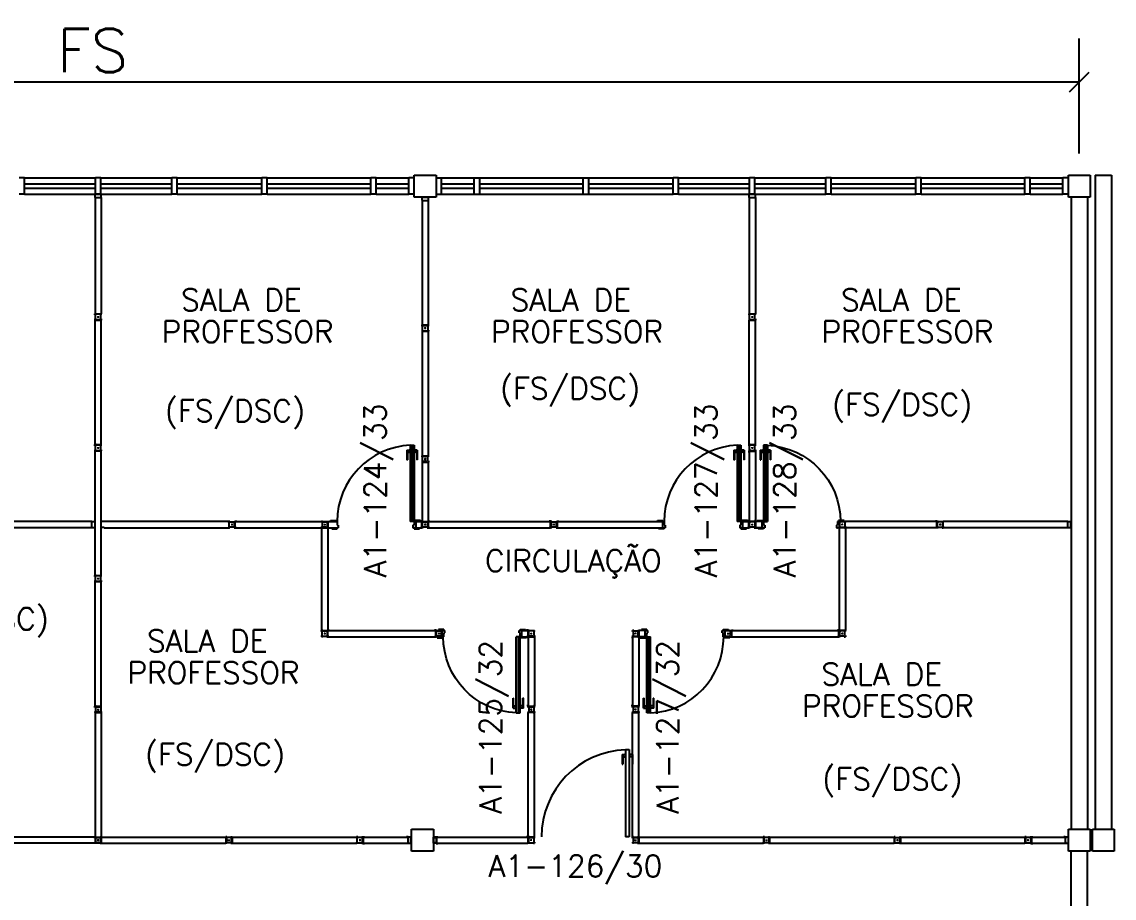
# Model space of a CAD drawing. Header units: millimetres. Extents: x 4436 to 4619, y 1272 to 1428.
# Drawn here: x 4556.2 to 4566.22, y 1301.27 to 1309.31 of the extents above; entities that cross this region are included whole.
import ezdxf

# ---------------------------------------------------------------- set-up
doc = ezdxf.new("R2010")
doc.units = ezdxf.units.MM
for name, color, linetype in [('ALV', 2, 'Continuous'), ('DIV', 2, 'Continuous'), ('DIV2', 2, 'Continuous'), ('DIVC', 2, 'Continuous'), ('ENDEREÇO', 2, 'Continuous'), ('ESTR', 3, 'Continuous'), ('JANELA', 1, 'Continuous'), ('MACANETA', 2, 'Continuous'), ('PORTA', 2, 'Continuous'), ('TEXTO', 2, 'Continuous'), ('TXT CENTRO DE CUSTO', 2, 'Continuous')]:
    doc.layers.add(name, color=color, linetype=linetype)
doc.styles.add('1-200', font='simplex.shx', dxfattribs={"height": 0.4})
doc.styles.add('UNB1-100', font='simplex.shx', dxfattribs={"height": 0.2})
doc.dimstyles.new('1-200', dxfattribs={"dimtxt": 0.4, "dimasz": 0.18, "dimexe": 0.4, "dimexo": 0.2, "dimgap": 0.09, "dimtad": 1, "dimdec": 4, "dimzin": 0, "dimdsep": 46, "dimtxsty": '1-200', "dimblk": 'OBLIQUE', "dimcen": 0.09, "dimclrd": 1, "dimclre": 1, "dimclrt": 256, "dimadec": 0, "dimazin": 0, "dimtfac": 1, "dimtdec": 4, "dimtix": 1, "dimtofl": 0, "dimtmove": 0, "dimatfit": 3, "dimldrblk": 'OBLIQUE', "dimfxl": 0.18, "dimtolj": 1, "dimtzin": 0, "dimarcsym": 0})

# ---------------------------------------------------------------- blocks, each defined once
blk = doc.blocks.new('DOOR70')
at = {"layer": 'MACANETA', "color": 1}
for p, q in [((-0.015, -0.565), (-0.01, -0.565)), ((-0.015, -0.655), (-0.015, -0.565)), ((-0.01, -0.655), (-0.01, -0.565)), ((0.08, -0.565), (0.075, -0.565)), ((0.075, -0.655), (0.075, -0.565)), ((0.08, -0.655), (0.08, -0.565)), ((-0.015, -0.655), (0.012, -0.655)), ((-0.01, -0.635), (0.012, -0.635)), ((0.012, -0.663), (0.012, -0.628)), ((0.012, -0.628), (0.015, -0.628)), ((0.012, -0.663), (0.015, -0.663)), ((0.053, -0.628), (0.05, -0.628)), ((0.053, -0.663), (0.05, -0.663)), ((0.053, -0.663), (0.053, -0.628)), ((0.075, -0.635), (0.053, -0.635)), ((0.08, -0.655), (0.053, -0.655))]:
    blk.add_line(p, q, dxfattribs=at)
at = {"layer": 'PORTA'}
for p, q in [((0.015, -0.7), (0.015, 0)), ((0.015, 0), (0.05, 0)), ((0.05, -0.7), (0.05, 0)), ((0.05, -0.7), (0.015, -0.7))]:
    blk.add_line(p, q, dxfattribs=at)
at = {"layer": 'PORTA', "color": 1}
blk.add_arc((0.02, 0), 0.7, 272.4563, 0, dxfattribs=at)
blk = doc.blocks.new('DIV12')
for p, q in [((-0.0051, 0), (0.0051, 0)), ((0, -0.0051), (0, 0.0051)), ((0.0285, 0.0285), (1.1715, 0.0285)), ((0.0285, -0.0285), (0.0285, 0.0285)), ((1.1715, -0.0285), (1.1715, 0.0285)), ((1.1949, 0), (1.2051, 0)), ((1.2, -0.0051), (1.2, 0.0051)), ((0.0285, -0.0285), (1.1715, -0.0285))]:
    blk.add_line(p, q)
blk = doc.blocks.new('DIV6')
for p, q in [((0.0051, 0), (-0.0051, 0)), ((0, 0.0051), (0, -0.0051)), ((0.5715, 0.0285), (0.0285, 0.0285)), ((0.0285, 0.0285), (0.0285, -0.0285)), ((0.5715, 0.0285), (0.5715, -0.0285)), ((0.5949, 0), (0.6051, 0)), ((0.6, 0.0051), (0.6, -0.0051)), ((0.5715, -0.0285), (0.0285, -0.0285))]:
    blk.add_line(p, q)
blk = doc.blocks.new('DOOR80')
at = {"layer": 'MACANETA', "color": 1}
for p, q in [((-0.015, -0.665), (-0.01, -0.665)), ((-0.015, -0.755), (-0.015, -0.665)), ((-0.01, -0.755), (-0.01, -0.665)), ((0.08, -0.665), (0.075, -0.665)), ((0.075, -0.755), (0.075, -0.665)), ((0.08, -0.755), (0.08, -0.665)), ((-0.015, -0.755), (0.012, -0.755)), ((-0.01, -0.735), (0.012, -0.735)), ((0.012, -0.763), (0.012, -0.728)), ((0.012, -0.728), (0.015, -0.728)), ((0.012, -0.763), (0.015, -0.763)), ((0.053, -0.728), (0.05, -0.728)), ((0.053, -0.763), (0.05, -0.763)), ((0.053, -0.763), (0.053, -0.728)), ((0.075, -0.735), (0.053, -0.735)), ((0.08, -0.755), (0.053, -0.755))]:
    blk.add_line(p, q, dxfattribs=at)
at = {"layer": 'PORTA'}
for p, q in [((0.015, -0.8), (0.015, 0)), ((0.015, 0), (0.05, 0)), ((0.05, -0.8), (0.05, 0)), ((0.05, -0.8), (0.015, -0.8))]:
    blk.add_line(p, q, dxfattribs=at)
at = {"layer": 'PORTA', "color": 1}
blk.add_arc((0.02, 0), 0.8, 272.1491, 0, dxfattribs=at)
blk = doc.blocks.new('MTT')
for p, q in [((-0.029, 0.018), (-0.029, 0.029)), ((-0.019, 0.029), (-0.029, 0.029)), ((-0.024, 0.018), (-0.029, 0.018)), ((-0.024, 0.018), (-0.024, -0.019)), ((-0.019, 0.024), (-0.019, 0.029)), ((-0.019, 0.024), (0.018, 0.024)), ((-0.005, 0), (0.005, 0)), ((0, -0.005), (0, 0.005)), ((0.018, 0.024), (0.018, 0.029)), ((0.018, 0.029), (0.029, 0.029)), ((0.024, 0.018), (0.029, 0.018)), ((0.024, 0.018), (0.024, -0.019)), ((0.029, 0.018), (0.029, 0.029)), ((-0.029, -0.019), (-0.024, -0.019)), ((-0.029, -0.019), (-0.029, -0.029)), ((-0.019, -0.029), (-0.029, -0.029)), ((0.018, -0.024), (-0.019, -0.024)), ((-0.019, -0.024), (-0.019, -0.029)), ((0.018, -0.024), (0.018, -0.029)), ((0.018, -0.029), (0.029, -0.029)), ((0.029, -0.019), (0.024, -0.019)), ((0.029, -0.019), (0.029, -0.029))]:
    blk.add_line(p, q)
blk = doc.blocks.new('IMTT')
for p, q in [((-0.005, 0), (0.005, 0)), ((0.029, 0.029), (0, 0.029)), ((0, -0.028), (0, 0.029)), ((0.029, -0.028), (0, -0.028))]:
    blk.add_line(p, q)
blk = doc.blocks.new('DIV10')
for p, q in [((-0.0051, 0), (0.0051, 0)), ((0, -0.0051), (0, 0.0051)), ((0.0285, 0.0285), (0.9715, 0.0285)), ((0.0285, -0.0285), (0.0285, 0.0285)), ((0.9715, -0.0285), (0.9715, 0.0285)), ((0.9949, 0), (1.0051, 0)), ((1, -0.0051), (1, 0.0051)), ((0.0285, -0.0285), (0.9715, -0.0285))]:
    blk.add_line(p, q)
blk = doc.blocks.new('DIV123')
for p, q in [((0.0051, 1.125), (-0.0051, 1.125)), ((0, 1.1199), (0, 1.1301)), ((-0.0285, 0.0285), (-0.0285, 1.0965)), ((0.0285, 1.0965), (-0.0285, 1.0965)), ((0.0285, 0.0285), (0.0285, 1.0965)), ((0.0285, 0.0285), (-0.0285, 0.0285)), ((0.0051, 0), (-0.0051, 0)), ((0, -0.0051), (0, 0.0051))]:
    blk.add_line(p, q)
blk = doc.blocks.new('_Oblique')
at = {"color": 0, "linetype": 'ByBlock', "lineweight": -2}
blk.add_line((-0.5, -0.5), (0.5, 0.5), dxfattribs=at)
blk = doc.blocks.new('*D60')
at = {"layer": 'DEFPOINTS', "color": 0, "transparency": 16777216}
for p in [(4547.804, 1308.753), (4547.804, 1307.898), (4565.904, 1307.898)]:
    blk.add_point(p, dxfattribs=at)
at = {"layer": 'TXT CENTRO DE CUSTO', "color": 1, "lineweight": -2, "transparency": 16777216}
for p, q in [((4547.804, 1308.098), (4547.804, 1309.153)), ((4565.904, 1308.098), (4565.904, 1309.153)), ((4565.904, 1308.753), (4547.804, 1308.753))]:
    blk.add_line(p, q, dxfattribs=at)
at = {"layer": 'TXT CENTRO DE CUSTO', "color": 1, "lineweight": -2, "transparency": 16777216, "xscale": 0.18, "yscale": 0.18, "zscale": 0.18, "rotation": 180}
blk.add_blockref('_Oblique', (4547.804, 1308.753), dxfattribs=at)
at = {"layer": 'TXT CENTRO DE CUSTO', "color": 1, "lineweight": -2, "transparency": 16777216, "xscale": 0.18, "yscale": 0.18, "zscale": 0.18}
blk.add_blockref('_Oblique', (4565.904, 1308.753), dxfattribs=at)
at = {"layer": 'TXT CENTRO DE CUSTO', "transparency": 16777216, "insert": (4556.854, 1309.043), "char_height": 0.4, "attachment_point": 5, "style": '1-200'}
blk.add_mtext('\\A1;FS', dxfattribs=at)

msp = doc.modelspace()

# ---------------------------------------------------------------- linework, layer by layer
at = {"layer": 'ALV'}
for p, q in [((4556.22941, 1307.87345), (4556.17941, 1307.87345)), ((4556.22941, 1307.72345), (4556.22941, 1307.87345)), ((4556.92941, 1307.87345), (4556.87941, 1307.87345)), ((4556.87941, 1307.72345), (4556.87941, 1307.87345)), ((4556.92941, 1307.72345), (4556.92941, 1307.87345)), ((4557.57941, 1307.72345), (4557.57941, 1307.87345)), ((4557.62941, 1307.87345), (4557.57941, 1307.87345)), ((4557.62941, 1307.72345), (4557.62941, 1307.87345)), ((4558.40441, 1307.72345), (4558.40441, 1307.87345)), ((4558.45441, 1307.87345), (4558.40441, 1307.87345)), ((4558.45441, 1307.72345), (4558.45441, 1307.87345)), ((4559.45441, 1307.87345), (4559.40441, 1307.87345)), ((4559.40441, 1307.72345), (4559.40441, 1307.87345)), ((4559.45441, 1307.72345), (4559.45441, 1307.87345)), ((4559.80441, 1307.87345), (4559.75441, 1307.87345)), ((4559.75441, 1307.72345), (4559.75441, 1307.87345)), ((4560.00441, 1307.87345), (4560.05441, 1307.87345)), ((4560.05441, 1307.72345), (4560.05441, 1307.87345)), ((4560.35441, 1307.72345), (4560.35441, 1307.87345)), ((4560.35441, 1307.87345), (4560.40441, 1307.87345)), ((4560.40441, 1307.72345), (4560.40441, 1307.87345)), ((4561.35441, 1307.87345), (4561.40441, 1307.87345)), ((4561.35441, 1307.72345), (4561.35441, 1307.87345)), ((4561.40441, 1307.72345), (4561.40441, 1307.87345)), ((4562.17941, 1307.72345), (4562.17941, 1307.87345)), ((4562.22941, 1307.87345), (4562.17941, 1307.87345)), ((4562.22941, 1307.72345), (4562.22941, 1307.87345)), ((4562.87941, 1307.72345), (4562.87941, 1307.87345)), ((4562.92941, 1307.87345), (4562.87941, 1307.87345)), ((4562.92941, 1307.72345), (4562.92941, 1307.87345)), ((4563.57941, 1307.72345), (4563.57941, 1307.87345)), ((4563.62941, 1307.87345), (4563.57941, 1307.87345)), ((4563.62941, 1307.72345), (4563.62941, 1307.87345)), ((4564.40441, 1307.72345), (4564.40441, 1307.87345)), ((4564.45441, 1307.87345), (4564.40441, 1307.87345)), ((4564.45441, 1307.72345), (4564.45441, 1307.87345)), ((4565.45441, 1307.87345), (4565.40441, 1307.87345)), ((4565.40441, 1307.72345), (4565.40441, 1307.87345)), ((4565.45441, 1307.72345), (4565.45441, 1307.87345)), ((4565.80441, 1307.87345), (4565.75441, 1307.87345)), ((4565.75441, 1307.72345), (4565.75441, 1307.87345)), ((4566.04941, 1307.89845), (4566.04941, 1301.89845)), ((4566.04941, 1307.89845), (4566.19941, 1307.89845)), ((4566.19941, 1307.89845), (4566.19941, 1301.89845)), ((4556.22941, 1307.72345), (4556.17941, 1307.72345)), ((4556.92941, 1307.72345), (4556.87941, 1307.72345)), ((4557.62941, 1307.72345), (4557.57941, 1307.72345)), ((4558.45441, 1307.72345), (4558.40441, 1307.72345)), ((4559.45441, 1307.72345), (4559.40441, 1307.72345)), ((4559.80441, 1307.72345), (4559.75441, 1307.72345)), ((4560.00441, 1307.72345), (4560.05441, 1307.72345)), ((4560.35441, 1307.72345), (4560.40441, 1307.72345)), ((4561.35441, 1307.72345), (4561.40441, 1307.72345)), ((4562.22941, 1307.72345), (4562.17941, 1307.72345)), ((4562.92941, 1307.72345), (4562.87941, 1307.72345)), ((4563.62941, 1307.72345), (4563.57941, 1307.72345)), ((4564.45441, 1307.72345), (4564.40441, 1307.72345)), ((4565.45441, 1307.72345), (4565.40441, 1307.72345)), ((4565.80441, 1307.72345), (4565.75441, 1307.72345)), ((4565.82941, 1307.68845), (4565.82941, 1301.89845)), ((4565.97941, 1307.68845), (4565.97941, 1301.89845)), ((4565.82941, 1299.89845), (4565.82941, 1301.69845)), ((4565.97941, 1299.89845), (4565.97941, 1301.69845))]:
    msp.add_line(p, q, dxfattribs=at)
at = {"layer": 'DIV'}
for p, q in [((4559.78459, 1305.42195), (4559.78459, 1304.72195)), ((4562.78356, 1305.42195), (4562.78356, 1304.72195)), ((4563.02599, 1305.42195), (4563.02599, 1304.72195)), ((4560.75774, 1303.66493), (4560.75774, 1302.96492)), ((4561.95498, 1302.96492), (4561.95498, 1303.66493))]:
    msp.add_line(p, q, dxfattribs=at)
at = {"layer": 'DIV2'}
for p, q in [((4562.87391, 1305.37001), (4562.87391, 1305.35563)), ((4562.87391, 1305.37001), (4562.88591, 1305.37001)), ((4562.87591, 1305.35563), (4562.87391, 1305.35563)), ((4562.87591, 1305.36801), (4562.87591, 1304.72401)), ((4562.87591, 1305.36801), (4562.93291, 1305.36801)), ((4562.88591, 1305.37501), (4562.88591, 1305.37001)), ((4562.88791, 1305.37501), (4562.88591, 1305.37501)), ((4562.88791, 1305.37501), (4562.88791, 1305.37001)), ((4562.88791, 1305.37001), (4562.92091, 1305.37001)), ((4562.89931, 1305.39851), (4562.90951, 1305.39851)), ((4562.90441, 1305.39341), (4562.90441, 1305.40361)), ((4562.92091, 1305.37501), (4562.92091, 1305.37001)), ((4562.92291, 1305.37501), (4562.92091, 1305.37501)), ((4562.92291, 1305.37501), (4562.92291, 1305.37001)), ((4562.92291, 1305.37001), (4562.93491, 1305.37001)), ((4562.93291, 1305.36801), (4562.93291, 1304.72401)), ((4562.93491, 1305.35563), (4562.93291, 1305.35563)), ((4562.93491, 1305.37001), (4562.93491, 1305.35563)), ((4558.10324, 1304.72195), (4556.95616, 1304.72195)), ((4558.15572, 1304.71195), (4558.15572, 1304.70995)), ((4558.15572, 1304.71195), (4558.16072, 1304.71195)), ((4558.15572, 1304.70995), (4558.16072, 1304.70995)), ((4558.16072, 1304.71195), (4558.16072, 1304.72395)), ((4558.16072, 1304.72395), (4558.1751, 1304.72395)), ((4558.16072, 1304.67695), (4558.16072, 1304.70995)), ((4558.16272, 1304.72195), (4559.01072, 1304.72195)), ((4558.16272, 1304.66495), (4558.16272, 1304.72195)), ((4558.1751, 1304.72395), (4558.1751, 1304.72195)), ((4559.01072, 1304.72195), (4559.01072, 1304.66495)), ((4559.01072, 1304.72195), (4559.09692, 1304.72195)), ((4559.03692, 1304.72195), (4559.03692, 1304.73195)), ((4559.03692, 1304.73195), (4559.08692, 1304.73195)), ((4559.08692, 1304.73195), (4559.08692, 1304.72195)), ((4559.09692, 1304.72195), (4559.09692, 1304.68695)), ((4559.80209, 1304.72195), (4559.80209, 1304.68695)), ((4559.81209, 1304.72195), (4559.80209, 1304.72195)), ((4559.81209, 1304.73195), (4559.81209, 1304.72195)), ((4559.86209, 1304.73195), (4559.81209, 1304.73195)), ((4559.81709, 1304.72195), (4559.81209, 1304.72195)), ((4559.81709, 1304.72195), (4559.87409, 1304.72195)), ((4559.81709, 1304.72195), (4559.81709, 1304.66495)), ((4559.86171, 1304.72395), (4559.86171, 1304.72195)), ((4559.87609, 1304.72395), (4559.86171, 1304.72395)), ((4559.86209, 1304.72195), (4559.86209, 1304.73195)), ((4559.87409, 1304.66495), (4559.87409, 1304.72195)), ((4559.87609, 1304.71195), (4559.87609, 1304.72395)), ((4559.88109, 1304.71195), (4559.87609, 1304.71195)), ((4559.88109, 1304.70995), (4559.87609, 1304.70995)), ((4559.87609, 1304.67695), (4559.87609, 1304.70995)), ((4559.88109, 1304.71195), (4559.88109, 1304.70995)), ((4559.92809, 1304.71195), (4559.93309, 1304.71195)), ((4559.92809, 1304.71195), (4559.92809, 1304.70995)), ((4559.92809, 1304.70995), (4559.93309, 1304.70995)), ((4559.93309, 1304.71195), (4559.93309, 1304.72395)), ((4559.93309, 1304.72395), (4559.94747, 1304.72395)), ((4559.93309, 1304.67695), (4559.93309, 1304.70995)), ((4559.93509, 1304.72195), (4561.05509, 1304.72195)), ((4559.93509, 1304.66495), (4559.93509, 1304.72195)), ((4559.94747, 1304.72395), (4559.94747, 1304.72195)), ((4561.05709, 1304.72395), (4561.04271, 1304.72395)), ((4561.04271, 1304.72395), (4561.04271, 1304.72195)), ((4561.05509, 1304.66495), (4561.05509, 1304.72195)), ((4561.05709, 1304.71195), (4561.05709, 1304.72395)), ((4561.06209, 1304.71195), (4561.05709, 1304.71195)), ((4561.05709, 1304.67695), (4561.05709, 1304.70995)), ((4561.06209, 1304.70995), (4561.05709, 1304.70995)), ((4561.06209, 1304.71195), (4561.06209, 1304.70995)), ((4561.10957, 1304.71195), (4561.11457, 1304.71195)), ((4561.10957, 1304.71195), (4561.10957, 1304.70995)), ((4561.10957, 1304.70995), (4561.11457, 1304.70995)), ((4561.11457, 1304.72395), (4561.12895, 1304.72395)), ((4561.11457, 1304.71195), (4561.11457, 1304.72395)), ((4561.11457, 1304.67695), (4561.11457, 1304.70995)), ((4561.11657, 1304.72195), (4562.08045, 1304.72195)), ((4561.11657, 1304.66495), (4561.11657, 1304.72195)), ((4561.12895, 1304.72395), (4561.12895, 1304.72195)), ((4562.03545, 1304.73195), (4562.08545, 1304.73195)), ((4562.03545, 1304.72195), (4562.03545, 1304.73195)), ((4562.08045, 1304.72195), (4562.08545, 1304.72195)), ((4562.08045, 1304.72195), (4562.08045, 1304.66495)), ((4562.08545, 1304.73195), (4562.08545, 1304.72195)), ((4562.08545, 1304.72195), (4562.09545, 1304.72195)), ((4562.09545, 1304.72195), (4562.09545, 1304.68695)), ((4562.81106, 1304.72195), (4562.80106, 1304.72195)), ((4562.80106, 1304.72195), (4562.80106, 1304.68695)), ((4562.81106, 1304.73195), (4562.81106, 1304.72195)), ((4562.86106, 1304.73195), (4562.81106, 1304.73195)), ((4562.81606, 1304.72195), (4562.81106, 1304.72195)), ((4562.81606, 1304.72195), (4562.87306, 1304.72195)), ((4562.81606, 1304.72195), (4562.81606, 1304.66495)), ((4562.86068, 1304.72395), (4562.86068, 1304.72195)), ((4562.87506, 1304.72395), (4562.86068, 1304.72395)), ((4562.86106, 1304.72195), (4562.86106, 1304.73195)), ((4562.87306, 1304.66495), (4562.87306, 1304.72195)), ((4562.87391, 1304.72201), (4562.87391, 1304.73639)), ((4562.87591, 1304.73639), (4562.87391, 1304.73639)), ((4562.87391, 1304.72201), (4562.88591, 1304.72201)), ((4562.87506, 1304.71195), (4562.87506, 1304.72395)), ((4562.88006, 1304.71195), (4562.87506, 1304.71195)), ((4562.88006, 1304.70995), (4562.87506, 1304.70995)), ((4562.87506, 1304.67695), (4562.87506, 1304.70995)), ((4562.87591, 1304.72401), (4562.93291, 1304.72401)), ((4562.88006, 1304.71195), (4562.88006, 1304.70995)), ((4562.88591, 1304.71701), (4562.88591, 1304.72201)), ((4562.88791, 1304.71701), (4562.88591, 1304.71701)), ((4562.88791, 1304.72201), (4562.92091, 1304.72201)), ((4562.88791, 1304.71701), (4562.88791, 1304.72201)), ((4562.92091, 1304.71701), (4562.92091, 1304.72201)), ((4562.92291, 1304.71701), (4562.92091, 1304.71701)), ((4562.92291, 1304.72201), (4562.93491, 1304.72201)), ((4562.92291, 1304.71701), (4562.92291, 1304.72201)), ((4562.92949, 1304.71195), (4562.93449, 1304.71195)), ((4562.92949, 1304.71195), (4562.92949, 1304.70995)), ((4562.92949, 1304.70995), (4562.93449, 1304.70995)), ((4562.93491, 1304.73639), (4562.93291, 1304.73639)), ((4562.93449, 1304.72395), (4562.94887, 1304.72395)), ((4562.93449, 1304.71195), (4562.93449, 1304.72395)), ((4562.93449, 1304.67695), (4562.93449, 1304.70995)), ((4562.93491, 1304.72201), (4562.93491, 1304.73639)), ((4562.99349, 1304.72195), (4562.93649, 1304.72195)), ((4562.93649, 1304.66495), (4562.93649, 1304.72195)), ((4562.94849, 1304.73195), (4562.99849, 1304.73195)), ((4562.94849, 1304.72195), (4562.94849, 1304.73195)), ((4562.94887, 1304.72395), (4562.94887, 1304.72195)), ((4562.99349, 1304.72195), (4562.99849, 1304.72195)), ((4562.99349, 1304.72195), (4562.99349, 1304.66495)), ((4562.99849, 1304.73195), (4562.99849, 1304.72195)), ((4562.99849, 1304.72195), (4563.00849, 1304.72195)), ((4563.00849, 1304.72195), (4563.00849, 1304.68695)), ((4563.6872, 1304.72195), (4563.6872, 1304.68695)), ((4563.6972, 1304.72195), (4563.6872, 1304.72195)), ((4563.6972, 1304.73195), (4563.6972, 1304.72195)), ((4563.7472, 1304.73195), (4563.6972, 1304.73195)), ((4563.7022, 1304.72195), (4563.6972, 1304.72195)), ((4564.59713, 1304.72195), (4563.7022, 1304.72195)), ((4563.7022, 1304.72195), (4563.7022, 1304.66495)), ((4563.7472, 1304.72195), (4563.7472, 1304.73195)), ((4564.59913, 1304.72395), (4564.58475, 1304.72395)), ((4564.58475, 1304.72395), (4564.58475, 1304.72195)), ((4564.59713, 1304.66495), (4564.59713, 1304.72195)), ((4564.59913, 1304.71195), (4564.59913, 1304.72395)), ((4564.60413, 1304.71195), (4564.59913, 1304.71195)), ((4564.59913, 1304.67695), (4564.59913, 1304.70995)), ((4564.60413, 1304.70995), (4564.59913, 1304.70995)), ((4564.60413, 1304.71195), (4564.60413, 1304.70995)), ((4556.96024, 1304.66495), (4558.11047, 1304.66495)), ((4558.12712, 1304.69345), (4558.13732, 1304.69345)), ((4558.13222, 1304.68835), (4558.13222, 1304.69855)), ((4558.15572, 1304.67695), (4558.15572, 1304.67495)), ((4558.15572, 1304.67695), (4558.16072, 1304.67695)), ((4558.15572, 1304.67495), (4558.16072, 1304.67495)), ((4558.16072, 1304.66295), (4558.16072, 1304.67495)), ((4558.16072, 1304.66295), (4558.1751, 1304.66295)), ((4558.16272, 1304.66495), (4559.01072, 1304.66495)), ((4558.1751, 1304.66495), (4558.1751, 1304.66295)), ((4559.01072, 1304.66495), (4559.10692, 1304.66495)), ((4559.04717, 1304.66495), (4559.04717, 1304.65495)), ((4559.04717, 1304.65495), (4559.09717, 1304.65495)), ((4559.09692, 1304.68695), (4559.10692, 1304.68695)), ((4559.09717, 1304.65495), (4559.09717, 1304.66495)), ((4559.10692, 1304.68695), (4559.10692, 1304.66495)), ((4559.79209, 1304.68695), (4559.79209, 1304.66495)), ((4559.80209, 1304.68695), (4559.79209, 1304.68695)), ((4559.79209, 1304.66495), (4559.80209, 1304.66495)), ((4559.81709, 1304.66495), (4559.80209, 1304.66495)), ((4559.80209, 1304.66495), (4559.80209, 1304.65495)), ((4559.80209, 1304.65495), (4559.85209, 1304.65495)), ((4559.81709, 1304.66495), (4559.87409, 1304.66495)), ((4559.85209, 1304.65495), (4559.85209, 1304.66495)), ((4559.86171, 1304.66495), (4559.86171, 1304.66295)), ((4559.87609, 1304.66295), (4559.86171, 1304.66295)), ((4559.88109, 1304.67695), (4559.87609, 1304.67695)), ((4559.88109, 1304.67495), (4559.87609, 1304.67495)), ((4559.87609, 1304.66295), (4559.87609, 1304.67495)), ((4559.88109, 1304.67695), (4559.88109, 1304.67495)), ((4559.89949, 1304.69345), (4559.90969, 1304.69345)), ((4559.89949, 1304.69345), (4559.90969, 1304.69345)), ((4559.90459, 1304.68835), (4559.90459, 1304.69855)), ((4559.90459, 1304.68835), (4559.90459, 1304.69855)), ((4559.92809, 1304.67695), (4559.93309, 1304.67695)), ((4559.92809, 1304.67695), (4559.92809, 1304.67495)), ((4559.92809, 1304.67495), (4559.93309, 1304.67495)), ((4559.93309, 1304.66295), (4559.93309, 1304.67495)), ((4559.93309, 1304.66295), (4559.94747, 1304.66295)), ((4559.93509, 1304.66495), (4561.05509, 1304.66495)), ((4559.94747, 1304.66495), (4559.94747, 1304.66295)), ((4561.04271, 1304.66495), (4561.04271, 1304.66295)), ((4561.05709, 1304.66295), (4561.04271, 1304.66295)), ((4561.06209, 1304.67695), (4561.05709, 1304.67695)), ((4561.05709, 1304.66295), (4561.05709, 1304.67495)), ((4561.06209, 1304.67495), (4561.05709, 1304.67495)), ((4561.06209, 1304.67695), (4561.06209, 1304.67495)), ((4561.08049, 1304.69345), (4561.09069, 1304.69345)), ((4561.08097, 1304.69345), (4561.09117, 1304.69345)), ((4561.08559, 1304.68835), (4561.08559, 1304.69855)), ((4561.08607, 1304.68835), (4561.08607, 1304.69855)), ((4561.10957, 1304.67695), (4561.11457, 1304.67695)), ((4561.10957, 1304.67695), (4561.10957, 1304.67495)), ((4561.10957, 1304.67495), (4561.11457, 1304.67495)), ((4561.11457, 1304.66295), (4561.11457, 1304.67495)), ((4561.11457, 1304.66295), (4561.12895, 1304.66295)), ((4561.11657, 1304.66495), (4562.08045, 1304.66495)), ((4561.12895, 1304.66495), (4561.12895, 1304.66295)), ((4562.04545, 1304.65495), (4562.04545, 1304.66495)), ((4562.09545, 1304.65495), (4562.04545, 1304.65495)), ((4562.08045, 1304.66495), (4562.09545, 1304.66495)), ((4562.09545, 1304.68695), (4562.10545, 1304.68695)), ((4562.09545, 1304.66495), (4562.09545, 1304.65495)), ((4562.10545, 1304.66495), (4562.09545, 1304.66495)), ((4562.10545, 1304.68695), (4562.10545, 1304.66495)), ((4562.79106, 1304.68695), (4562.79106, 1304.66495)), ((4562.80106, 1304.68695), (4562.79106, 1304.68695)), ((4562.79106, 1304.66495), (4562.80106, 1304.66495)), ((4562.81606, 1304.66495), (4562.80106, 1304.66495)), ((4562.80106, 1304.66495), (4562.80106, 1304.65495)), ((4562.80106, 1304.65495), (4562.85106, 1304.65495)), ((4562.81606, 1304.66495), (4562.87306, 1304.66495)), ((4562.85106, 1304.65495), (4562.85106, 1304.66495)), ((4562.86068, 1304.66495), (4562.86068, 1304.66295)), ((4562.87506, 1304.66295), (4562.86068, 1304.66295)), ((4562.88006, 1304.67695), (4562.87506, 1304.67695)), ((4562.88006, 1304.67495), (4562.87506, 1304.67495)), ((4562.87506, 1304.66295), (4562.87506, 1304.67495)), ((4562.88006, 1304.67695), (4562.88006, 1304.67495)), ((4562.89931, 1304.69351), (4562.90951, 1304.69351)), ((4562.89931, 1304.69345), (4562.90951, 1304.69345)), ((4562.90441, 1304.69861), (4562.90441, 1304.68841)), ((4562.90441, 1304.68835), (4562.90441, 1304.69855)), ((4562.92949, 1304.67695), (4562.93449, 1304.67695)), ((4562.92949, 1304.67695), (4562.92949, 1304.67495)), ((4562.92949, 1304.67495), (4562.93449, 1304.67495)), ((4562.93449, 1304.66295), (4562.93449, 1304.67495)), ((4562.93449, 1304.66295), (4562.94887, 1304.66295)), ((4562.99349, 1304.66495), (4562.93649, 1304.66495)), ((4562.94887, 1304.66495), (4562.94887, 1304.66295)), ((4562.95849, 1304.65495), (4562.95849, 1304.66495)), ((4563.00849, 1304.65495), (4562.95849, 1304.65495)), ((4562.99349, 1304.66495), (4563.00849, 1304.66495)), ((4563.00849, 1304.68695), (4563.01849, 1304.68695)), ((4563.00849, 1304.66495), (4563.00849, 1304.65495)), ((4563.01849, 1304.66495), (4563.00849, 1304.66495)), ((4563.01849, 1304.68695), (4563.01849, 1304.66495)), ((4563.6772, 1304.68695), (4563.6772, 1304.66495)), ((4563.6872, 1304.68695), (4563.6772, 1304.68695)), ((4563.6772, 1304.66495), (4563.6872, 1304.66495)), ((4563.7022, 1304.66495), (4563.6872, 1304.66495)), ((4564.59713, 1304.66495), (4563.7022, 1304.66495)), ((4564.58475, 1304.66495), (4564.58475, 1304.66295)), ((4564.59913, 1304.66295), (4564.58475, 1304.66295)), ((4564.60413, 1304.67695), (4564.59913, 1304.67695)), ((4564.59913, 1304.66295), (4564.59913, 1304.67495)), ((4564.60413, 1304.67495), (4564.59913, 1304.67495)), ((4564.60413, 1304.67695), (4564.60413, 1304.67495)), ((4564.63273, 1304.69345), (4564.62253, 1304.69345)), ((4564.62763, 1304.68835), (4564.62763, 1304.69855)), ((4559.00579, 1303.71193), (4559.00579, 1303.70993)), ((4559.00579, 1303.71193), (4559.01079, 1303.71193)), ((4559.00579, 1303.70993), (4559.01079, 1303.70993)), ((4559.01079, 1303.71193), (4559.01079, 1303.72393)), ((4559.01079, 1303.72393), (4559.02517, 1303.72393)), ((4559.01079, 1303.67693), (4559.01079, 1303.70993)), ((4559.01279, 1303.66493), (4559.01279, 1303.72193)), ((4559.01279, 1303.72193), (4560.00079, 1303.72193)), ((4559.02517, 1303.72393), (4559.02517, 1303.72193)), ((4559.9884, 1303.72393), (4559.9884, 1303.72193)), ((4560.00279, 1303.72393), (4559.9884, 1303.72393)), ((4560.00079, 1303.66493), (4560.00079, 1303.72193)), ((4560.00279, 1303.71193), (4560.00279, 1303.72393)), ((4560.00779, 1303.71193), (4560.00279, 1303.71193)), ((4560.00779, 1303.70993), (4560.00279, 1303.70993)), ((4560.00279, 1303.67693), (4560.00279, 1303.70993)), ((4560.00779, 1303.71193), (4560.00779, 1303.70993)), ((4560.02524, 1303.73193), (4560.02524, 1303.72193)), ((4560.07524, 1303.73193), (4560.02524, 1303.73193)), ((4560.06024, 1303.66493), (4560.06024, 1303.72193)), ((4560.06024, 1303.72193), (4560.07524, 1303.72193)), ((4560.07524, 1303.72193), (4560.07524, 1303.73193)), ((4560.08524, 1303.72193), (4560.07524, 1303.72193)), ((4560.08524, 1303.69993), (4560.08524, 1303.72193)), ((4560.76524, 1303.72193), (4560.77524, 1303.72193)), ((4560.76524, 1303.69993), (4560.76524, 1303.72193)), ((4560.77524, 1303.72193), (4560.77524, 1303.73193)), ((4560.77524, 1303.73193), (4560.82524, 1303.73193)), ((4560.79024, 1303.72193), (4560.77524, 1303.72193)), ((4560.79024, 1303.72193), (4560.84724, 1303.72193)), ((4560.79024, 1303.66493), (4560.79024, 1303.72193)), ((4560.82524, 1303.73193), (4560.82524, 1303.72193)), ((4560.84924, 1303.72393), (4560.83485, 1303.72393)), ((4560.83485, 1303.72193), (4560.83485, 1303.72393)), ((4560.84724, 1303.72193), (4560.84724, 1303.66493)), ((4560.84924, 1303.72393), (4560.84924, 1303.71193)), ((4560.85424, 1303.71193), (4560.84924, 1303.71193)), ((4560.85424, 1303.70993), (4560.84924, 1303.70993)), ((4560.84924, 1303.70993), (4560.84924, 1303.67693)), ((4560.85424, 1303.70993), (4560.85424, 1303.71193)), ((4561.85848, 1303.71193), (4561.86348, 1303.71193)), ((4561.85848, 1303.70993), (4561.85848, 1303.71193)), ((4561.85848, 1303.70993), (4561.86348, 1303.70993)), ((4561.86348, 1303.72393), (4561.87786, 1303.72393)), ((4561.86348, 1303.72393), (4561.86348, 1303.71193)), ((4561.86348, 1303.70993), (4561.86348, 1303.67693)), ((4561.92248, 1303.72193), (4561.86548, 1303.72193)), ((4561.86548, 1303.72193), (4561.86548, 1303.66493)), ((4561.87786, 1303.72193), (4561.87786, 1303.72393)), ((4561.88748, 1303.73193), (4561.88748, 1303.72193)), ((4561.93748, 1303.73193), (4561.88748, 1303.73193)), ((4561.92248, 1303.72193), (4561.93748, 1303.72193)), ((4561.92248, 1303.66493), (4561.92248, 1303.72193)), ((4561.93748, 1303.72193), (4561.93748, 1303.73193)), ((4561.94748, 1303.72193), (4561.93748, 1303.72193)), ((4561.94748, 1303.69993), (4561.94748, 1303.72193)), ((4562.62748, 1303.72193), (4562.63748, 1303.72193)), ((4562.62748, 1303.69993), (4562.62748, 1303.72193)), ((4562.63748, 1303.73193), (4562.68748, 1303.73193)), ((4562.63748, 1303.72193), (4562.63748, 1303.73193)), ((4562.65248, 1303.72193), (4562.63748, 1303.72193)), ((4562.65248, 1303.66493), (4562.65248, 1303.72193)), ((4562.68748, 1303.73193), (4562.68748, 1303.72193)), ((4562.70896, 1303.71193), (4562.70896, 1303.70993)), ((4562.70896, 1303.71193), (4562.71396, 1303.71193)), ((4562.70896, 1303.70993), (4562.71396, 1303.70993)), ((4562.71396, 1303.72393), (4562.72834, 1303.72393)), ((4562.71396, 1303.71193), (4562.71396, 1303.72393)), ((4562.71396, 1303.67693), (4562.71396, 1303.70993)), ((4562.71596, 1303.72193), (4563.69996, 1303.72193)), ((4562.71596, 1303.66493), (4562.71596, 1303.72193)), ((4562.72834, 1303.72393), (4562.72834, 1303.72193)), ((4563.68758, 1303.72393), (4563.68758, 1303.72193)), ((4563.70196, 1303.72393), (4563.68758, 1303.72393)), ((4563.69996, 1303.66493), (4563.69996, 1303.72193)), ((4563.70196, 1303.71193), (4563.70196, 1303.72393)), ((4563.70696, 1303.71193), (4563.70196, 1303.71193)), ((4563.70696, 1303.70993), (4563.70196, 1303.70993)), ((4563.70196, 1303.67693), (4563.70196, 1303.70993)), ((4563.70696, 1303.71193), (4563.70696, 1303.70993)), ((4558.97719, 1303.69343), (4558.98739, 1303.69343)), ((4558.98229, 1303.68833), (4558.98229, 1303.69853)), ((4559.00579, 1303.67693), (4559.00579, 1303.67493)), ((4559.00579, 1303.67693), (4559.01079, 1303.67693)), ((4559.00579, 1303.67493), (4559.01079, 1303.67493)), ((4559.01079, 1303.66293), (4559.01079, 1303.67493)), ((4559.01079, 1303.66293), (4559.02517, 1303.66293)), ((4559.01279, 1303.66493), (4560.00079, 1303.66493)), ((4559.02517, 1303.66493), (4559.02517, 1303.66293)), ((4559.9884, 1303.66493), (4559.9884, 1303.66293)), ((4560.00279, 1303.66293), (4559.9884, 1303.66293)), ((4560.00779, 1303.67693), (4560.00279, 1303.67693)), ((4560.00779, 1303.67493), (4560.00279, 1303.67493)), ((4560.00279, 1303.66293), (4560.00279, 1303.67493)), ((4560.00779, 1303.67693), (4560.00779, 1303.67493)), ((4560.01524, 1303.66493), (4560.01524, 1303.65493)), ((4560.01524, 1303.65493), (4560.06524, 1303.65493)), ((4560.02619, 1303.69343), (4560.03639, 1303.69343)), ((4560.03129, 1303.68833), (4560.03129, 1303.69853)), ((4560.06024, 1303.66493), (4560.06524, 1303.66493)), ((4560.06524, 1303.65493), (4560.06524, 1303.66493)), ((4560.06524, 1303.66493), (4560.07524, 1303.66493)), ((4560.07524, 1303.66493), (4560.07524, 1303.69993)), ((4560.07524, 1303.69993), (4560.08524, 1303.69993)), ((4560.77524, 1303.69993), (4560.76524, 1303.69993)), ((4560.77524, 1303.66493), (4560.77524, 1303.69993)), ((4560.78524, 1303.66493), (4560.77524, 1303.66493)), ((4560.78524, 1303.65493), (4560.78524, 1303.66493)), ((4560.79024, 1303.66493), (4560.78524, 1303.66493)), ((4560.83524, 1303.65493), (4560.78524, 1303.65493)), ((4560.79024, 1303.66493), (4560.84724, 1303.66493)), ((4560.83485, 1303.66293), (4560.83485, 1303.66493)), ((4560.84924, 1303.66293), (4560.83485, 1303.66293)), ((4560.83524, 1303.66493), (4560.83524, 1303.65493)), ((4560.84724, 1303.66495), (4560.85924, 1303.66495)), ((4560.84724, 1303.66495), (4560.84724, 1303.65057)), ((4560.84924, 1303.65057), (4560.84724, 1303.65057)), ((4560.85424, 1303.67693), (4560.84924, 1303.67693)), ((4560.85424, 1303.67493), (4560.84924, 1303.67493)), ((4560.84924, 1303.67493), (4560.84924, 1303.66293)), ((4560.84924, 1303.66295), (4560.84924, 1303.02895)), ((4560.84924, 1303.66295), (4560.90624, 1303.66295)), ((4560.85424, 1303.67493), (4560.85424, 1303.67693)), ((4560.86124, 1303.66995), (4560.85924, 1303.66995)), ((4560.85924, 1303.66995), (4560.85924, 1303.66495)), ((4560.86124, 1303.66995), (4560.86124, 1303.66495)), ((4560.86124, 1303.66495), (4560.89424, 1303.66495)), ((4560.87264, 1303.69345), (4560.88284, 1303.69345)), ((4560.87264, 1303.69343), (4560.88284, 1303.69343)), ((4560.87774, 1303.68835), (4560.87774, 1303.69855)), ((4560.87774, 1303.69853), (4560.87774, 1303.68833)), ((4560.89624, 1303.66995), (4560.89424, 1303.66995)), ((4560.89424, 1303.66995), (4560.89424, 1303.66495)), ((4560.89624, 1303.66995), (4560.89624, 1303.66495)), ((4560.89624, 1303.66495), (4560.90824, 1303.66495)), ((4560.90624, 1303.66295), (4560.90624, 1303.02895)), ((4560.90824, 1303.65057), (4560.90624, 1303.65057)), ((4560.90824, 1303.66495), (4560.90824, 1303.65057)), ((4561.81648, 1303.66495), (4561.80448, 1303.66495)), ((4561.80448, 1303.66495), (4561.80448, 1303.65057)), ((4561.80448, 1303.65057), (4561.80648, 1303.65057)), ((4561.80648, 1303.66295), (4561.80648, 1303.02895)), ((4561.86348, 1303.66295), (4561.80648, 1303.66295)), ((4561.81648, 1303.66995), (4561.81848, 1303.66995)), ((4561.81648, 1303.66995), (4561.81648, 1303.66495)), ((4561.81848, 1303.66995), (4561.81848, 1303.66495)), ((4561.85148, 1303.66495), (4561.81848, 1303.66495)), ((4561.84008, 1303.69345), (4561.82988, 1303.69345)), ((4561.84008, 1303.69343), (4561.82988, 1303.69343)), ((4561.83498, 1303.68835), (4561.83498, 1303.69855)), ((4561.83498, 1303.69853), (4561.83498, 1303.68833)), ((4561.85148, 1303.66995), (4561.85348, 1303.66995)), ((4561.85148, 1303.66995), (4561.85148, 1303.66495)), ((4561.85348, 1303.66995), (4561.85348, 1303.66495)), ((4561.86548, 1303.66495), (4561.85348, 1303.66495)), ((4561.85848, 1303.67693), (4561.86348, 1303.67693)), ((4561.85848, 1303.67493), (4561.85848, 1303.67693)), ((4561.85848, 1303.67493), (4561.86348, 1303.67493)), ((4561.86348, 1303.67493), (4561.86348, 1303.66293)), ((4561.86348, 1303.66295), (4561.86348, 1303.02895)), ((4561.86348, 1303.66293), (4561.87786, 1303.66293)), ((4561.86348, 1303.65057), (4561.86548, 1303.65057)), ((4561.86548, 1303.66495), (4561.86548, 1303.65057)), ((4561.92248, 1303.66493), (4561.86548, 1303.66493)), ((4561.87748, 1303.66493), (4561.87748, 1303.65493)), ((4561.87748, 1303.65493), (4561.92748, 1303.65493)), ((4561.87786, 1303.66293), (4561.87786, 1303.66493)), ((4561.92248, 1303.66493), (4561.92748, 1303.66493)), ((4561.92748, 1303.66493), (4561.93748, 1303.66493)), ((4561.92748, 1303.65493), (4561.92748, 1303.66493)), ((4561.93748, 1303.69993), (4561.94748, 1303.69993)), ((4561.93748, 1303.66493), (4561.93748, 1303.69993)), ((4562.63748, 1303.69993), (4562.62748, 1303.69993)), ((4562.63748, 1303.66493), (4562.63748, 1303.69993)), ((4562.64748, 1303.66493), (4562.63748, 1303.66493)), ((4562.65248, 1303.66493), (4562.64748, 1303.66493)), ((4562.64748, 1303.65493), (4562.64748, 1303.66493)), ((4562.69748, 1303.65493), (4562.64748, 1303.65493)), ((4562.68036, 1303.69343), (4562.69056, 1303.69343)), ((4562.68546, 1303.68833), (4562.68546, 1303.69853)), ((4562.69748, 1303.66493), (4562.69748, 1303.65493)), ((4562.70896, 1303.67693), (4562.70896, 1303.67493)), ((4562.70896, 1303.67693), (4562.71396, 1303.67693)), ((4562.70896, 1303.67493), (4562.71396, 1303.67493)), ((4562.71396, 1303.66293), (4562.71396, 1303.67493)), ((4562.71396, 1303.66293), (4562.72834, 1303.66293)), ((4562.71596, 1303.66493), (4563.69996, 1303.66493)), ((4562.72834, 1303.66493), (4562.72834, 1303.66293)), ((4563.68758, 1303.66493), (4563.68758, 1303.66293)), ((4563.70196, 1303.66293), (4563.68758, 1303.66293)), ((4563.70696, 1303.67693), (4563.70196, 1303.67693)), ((4563.70696, 1303.67493), (4563.70196, 1303.67493)), ((4563.70196, 1303.66293), (4563.70196, 1303.67493)), ((4563.70696, 1303.67693), (4563.70696, 1303.67493)), ((4563.72536, 1303.69343), (4563.73556, 1303.69343)), ((4563.73046, 1303.68833), (4563.73046, 1303.69853)), ((4560.84724, 1303.02695), (4560.84724, 1303.04133)), ((4560.84924, 1303.04133), (4560.84724, 1303.04133)), ((4560.84724, 1303.02695), (4560.85924, 1303.02695)), ((4560.84924, 1303.02895), (4560.90624, 1303.02895)), ((4560.85924, 1303.02195), (4560.85924, 1303.02695)), ((4560.86124, 1303.02195), (4560.85924, 1303.02195)), ((4560.86124, 1303.02195), (4560.86124, 1303.02695)), ((4560.86124, 1303.02695), (4560.89424, 1303.02695)), ((4560.87774, 1303.00355), (4560.87774, 1302.99335)), ((4560.89424, 1303.02195), (4560.89424, 1303.02695)), ((4560.89624, 1303.02195), (4560.89424, 1303.02195)), ((4560.89624, 1303.02195), (4560.89624, 1303.02695)), ((4560.89624, 1303.02695), (4560.90824, 1303.02695)), ((4560.90824, 1303.04133), (4560.90624, 1303.04133)), ((4560.90824, 1303.02695), (4560.90824, 1303.04133)), ((4561.80448, 1303.04133), (4561.80648, 1303.04133)), ((4561.80448, 1303.02695), (4561.80448, 1303.04133)), ((4561.81648, 1303.02695), (4561.80448, 1303.02695)), ((4561.86348, 1303.02895), (4561.80648, 1303.02895)), ((4561.81648, 1303.02195), (4561.81648, 1303.02695)), ((4561.81648, 1303.02195), (4561.81848, 1303.02195)), ((4561.81848, 1303.02195), (4561.81848, 1303.02695)), ((4561.85148, 1303.02695), (4561.81848, 1303.02695)), ((4561.83498, 1303.00355), (4561.83498, 1302.99335)), ((4561.85148, 1303.02195), (4561.85148, 1303.02695)), ((4561.85148, 1303.02195), (4561.85348, 1303.02195)), ((4561.85348, 1303.02195), (4561.85348, 1303.02695)), ((4561.86548, 1303.02695), (4561.85348, 1303.02695)), ((4561.86348, 1303.04133), (4561.86548, 1303.04133)), ((4561.86548, 1303.02695), (4561.86548, 1303.04133)), ((4560.87264, 1302.99845), (4560.88284, 1302.99845)), ((4561.84008, 1302.99845), (4561.82988, 1302.99845)), ((4559.30951, 1301.79845), (4559.29931, 1301.79845)), ((4559.30441, 1301.80355), (4559.30441, 1301.79335)), ((4559.32791, 1301.81695), (4559.33291, 1301.81695)), ((4559.32791, 1301.81495), (4559.32791, 1301.81695)), ((4559.32791, 1301.81495), (4559.33291, 1301.81495)), ((4559.33291, 1301.82895), (4559.3473, 1301.82895)), ((4559.33291, 1301.82895), (4559.33291, 1301.81695)), ((4559.33291, 1301.81495), (4559.33291, 1301.78195)), ((4559.33491, 1301.82695), (4559.74511, 1301.82695)), ((4559.33491, 1301.82695), (4559.33491, 1301.76995)), ((4559.3473, 1301.82695), (4559.3473, 1301.82895)), ((4559.74711, 1301.82895), (4559.73273, 1301.82895)), ((4559.73273, 1301.82695), (4559.73273, 1301.82895)), ((4559.74511, 1301.82695), (4559.74511, 1301.76995)), ((4559.74711, 1301.82895), (4559.74711, 1301.81695)), ((4559.75211, 1301.81695), (4559.74711, 1301.81695)), ((4559.75211, 1301.81495), (4559.74711, 1301.81495)), ((4559.74711, 1301.81495), (4559.74711, 1301.78195)), ((4559.75211, 1301.81495), (4559.75211, 1301.81695)), ((4560.0016, 1301.81495), (4560.0016, 1301.81695)), ((4560.0016, 1301.81695), (4560.0066, 1301.81695)), ((4560.0016, 1301.81495), (4560.0066, 1301.81495)), ((4560.0066, 1301.82895), (4560.02098, 1301.82895)), ((4560.0066, 1301.82895), (4560.0066, 1301.81695)), ((4560.0066, 1301.81495), (4560.0066, 1301.78195)), ((4560.0086, 1301.82695), (4560.8446, 1301.82695)), ((4560.0086, 1301.82695), (4560.0086, 1301.76995)), ((4560.02098, 1301.82695), (4560.02098, 1301.82895)), ((4560.83222, 1301.82695), (4560.83222, 1301.82895)), ((4560.8466, 1301.82895), (4560.83222, 1301.82895)), ((4560.8446, 1301.82695), (4560.8446, 1301.76995)), ((4560.8466, 1301.82895), (4560.8466, 1301.81695)), ((4560.8516, 1301.81695), (4560.8466, 1301.81695)), ((4560.8466, 1301.81495), (4560.8466, 1301.78195)), ((4560.8516, 1301.81495), (4560.8466, 1301.81495)), ((4560.8516, 1301.81495), (4560.8516, 1301.81695)), ((4565.44008, 1301.79845), (4565.42988, 1301.79845)), ((4565.43498, 1301.80355), (4565.43498, 1301.79335)), ((4565.45848, 1301.81695), (4565.46348, 1301.81695)), ((4565.45848, 1301.81495), (4565.45848, 1301.81695)), ((4565.45848, 1301.81495), (4565.46348, 1301.81495)), ((4565.46348, 1301.82895), (4565.47786, 1301.82895)), ((4565.46348, 1301.82895), (4565.46348, 1301.81695)), ((4565.46348, 1301.81495), (4565.46348, 1301.78195)), ((4565.46548, 1301.82695), (4565.77391, 1301.82695)), ((4565.46548, 1301.82695), (4565.46548, 1301.76995)), ((4565.47786, 1301.82695), (4565.47786, 1301.82895)), ((4565.77591, 1301.82895), (4565.76153, 1301.82895)), ((4565.76153, 1301.82695), (4565.76153, 1301.82895)), ((4565.77391, 1301.82695), (4565.77391, 1301.76995)), ((4565.77591, 1301.82895), (4565.77591, 1301.81695)), ((4565.78091, 1301.81695), (4565.77591, 1301.81695)), ((4565.78091, 1301.81495), (4565.77591, 1301.81495)), ((4565.77591, 1301.81495), (4565.77591, 1301.78195)), ((4565.78091, 1301.81495), (4565.78091, 1301.81695)), ((4559.32791, 1301.78195), (4559.33291, 1301.78195)), ((4559.32791, 1301.77995), (4559.32791, 1301.78195)), ((4559.32791, 1301.77995), (4559.33291, 1301.77995)), ((4559.33291, 1301.77995), (4559.33291, 1301.76795)), ((4559.33291, 1301.76795), (4559.3473, 1301.76795)), ((4559.33491, 1301.76995), (4559.74511, 1301.76995)), ((4559.3473, 1301.76795), (4559.3473, 1301.76995)), ((4559.73273, 1301.76795), (4559.73273, 1301.76995)), ((4559.74711, 1301.76795), (4559.73273, 1301.76795)), ((4559.75211, 1301.78195), (4559.74711, 1301.78195)), ((4559.75211, 1301.77995), (4559.74711, 1301.77995)), ((4559.74711, 1301.77995), (4559.74711, 1301.76795)), ((4559.75211, 1301.77995), (4559.75211, 1301.78195)), ((4560.0016, 1301.77995), (4560.0016, 1301.78195)), ((4560.0016, 1301.78195), (4560.0066, 1301.78195)), ((4560.0016, 1301.77995), (4560.0066, 1301.77995)), ((4560.0066, 1301.77995), (4560.0066, 1301.76795)), ((4560.0066, 1301.76795), (4560.02098, 1301.76795)), ((4560.0086, 1301.76995), (4560.8446, 1301.76995)), ((4560.02098, 1301.76795), (4560.02098, 1301.76995)), ((4560.83222, 1301.76795), (4560.83222, 1301.76995)), ((4560.8466, 1301.76795), (4560.83222, 1301.76795)), ((4560.8516, 1301.78195), (4560.8466, 1301.78195)), ((4560.8466, 1301.77995), (4560.8466, 1301.76795)), ((4560.8516, 1301.77995), (4560.8466, 1301.77995)), ((4560.8516, 1301.77995), (4560.8516, 1301.78195)), ((4565.45848, 1301.78195), (4565.46348, 1301.78195)), ((4565.45848, 1301.77995), (4565.45848, 1301.78195)), ((4565.45848, 1301.77995), (4565.46348, 1301.77995)), ((4565.46348, 1301.77995), (4565.46348, 1301.76795)), ((4565.46348, 1301.76795), (4565.47786, 1301.76795)), ((4565.46548, 1301.76995), (4565.77391, 1301.76995)), ((4565.47786, 1301.76795), (4565.47786, 1301.76995)), ((4565.76153, 1301.76795), (4565.76153, 1301.76995)), ((4565.77591, 1301.76795), (4565.76153, 1301.76795)), ((4565.78091, 1301.78195), (4565.77591, 1301.78195)), ((4565.78091, 1301.77995), (4565.77591, 1301.77995)), ((4565.77591, 1301.77995), (4565.77591, 1301.76795)), ((4565.78091, 1301.77995), (4565.78091, 1301.78195))]:
    msp.add_line(p, q, dxfattribs=at)
at = {"layer": 'ESTR'}
for p, q in [((4559.80441, 1307.69845), (4559.80441, 1307.89845)), ((4559.80441, 1307.89845), (4560.00441, 1307.89845)), ((4560.00441, 1307.89845), (4560.00441, 1307.69845)), ((4565.80441, 1307.89845), (4566.00441, 1307.89845)), ((4565.80441, 1307.69845), (4565.80441, 1307.89845)), ((4566.00441, 1307.89845), (4566.00441, 1307.69845)), ((4560.00441, 1307.69845), (4559.80441, 1307.69845)), ((4566.00441, 1307.69845), (4565.80441, 1307.69845)), ((4559.77941, 1301.89845), (4559.97941, 1301.89845)), ((4559.77941, 1301.69845), (4559.77941, 1301.89845)), ((4559.97941, 1301.89845), (4559.97941, 1301.69845)), ((4565.80441, 1301.89845), (4566.00441, 1301.89845)), ((4565.80441, 1301.69845), (4565.80441, 1301.89845)), ((4566.00441, 1301.89845), (4566.00441, 1301.69845)), ((4566.02441, 1301.89845), (4566.22441, 1301.89845)), ((4566.02441, 1301.69845), (4566.02441, 1301.89845)), ((4566.22441, 1301.89845), (4566.22441, 1301.69845)), ((4559.97941, 1301.69845), (4559.77941, 1301.69845)), ((4566.00441, 1301.69845), (4565.80441, 1301.69845)), ((4566.22441, 1301.69845), (4566.02441, 1301.69845))]:
    msp.add_line(p, q, dxfattribs=at)
at = {"layer": 'JANELA', "color": 1}
for p, q in [((4556.22941, 1307.87345), (4556.87941, 1307.87345)), ((4556.22941, 1307.81845), (4556.87941, 1307.81845)), ((4556.92941, 1307.87345), (4557.57941, 1307.87345)), ((4556.92941, 1307.81845), (4557.57941, 1307.81845)), ((4557.62941, 1307.87345), (4558.40441, 1307.87345)), ((4557.62941, 1307.81845), (4558.40441, 1307.81845)), ((4558.45441, 1307.87345), (4559.40441, 1307.87345)), ((4558.45441, 1307.81845), (4559.40441, 1307.81845)), ((4559.45441, 1307.87345), (4559.75441, 1307.87345)), ((4559.45441, 1307.81845), (4559.75441, 1307.81845)), ((4560.05441, 1307.87345), (4560.35441, 1307.87345)), ((4560.05441, 1307.81845), (4560.35441, 1307.81845)), ((4560.40441, 1307.87345), (4561.35441, 1307.87345)), ((4560.40441, 1307.81845), (4561.35441, 1307.81845)), ((4561.40441, 1307.87345), (4562.17941, 1307.87345)), ((4561.40441, 1307.81845), (4562.17941, 1307.81845)), ((4562.22941, 1307.87345), (4562.87941, 1307.87345)), ((4562.22941, 1307.81845), (4562.87941, 1307.81845)), ((4562.92941, 1307.87345), (4563.57941, 1307.87345)), ((4562.92941, 1307.81845), (4563.57941, 1307.81845)), ((4563.62941, 1307.87345), (4564.40441, 1307.87345)), ((4563.62941, 1307.81845), (4564.40441, 1307.81845)), ((4564.45441, 1307.87345), (4565.40441, 1307.87345)), ((4564.45441, 1307.81845), (4565.40441, 1307.81845)), ((4565.45441, 1307.87345), (4565.75441, 1307.87345)), ((4565.45441, 1307.81845), (4565.75441, 1307.81845)), ((4556.22941, 1307.77845), (4556.87941, 1307.77845)), ((4556.22941, 1307.72345), (4556.87941, 1307.72345)), ((4556.92941, 1307.77845), (4557.57941, 1307.77845)), ((4556.92941, 1307.72345), (4557.57941, 1307.72345)), ((4557.62941, 1307.77845), (4558.40441, 1307.77845)), ((4557.62941, 1307.72345), (4558.40441, 1307.72345)), ((4558.45441, 1307.77845), (4559.40441, 1307.77845)), ((4558.45441, 1307.72345), (4559.40441, 1307.72345)), ((4559.45441, 1307.77845), (4559.75441, 1307.77845)), ((4559.45441, 1307.72345), (4559.75441, 1307.72345)), ((4560.05441, 1307.77845), (4560.35441, 1307.77845)), ((4560.05441, 1307.72345), (4560.35441, 1307.72345)), ((4560.40441, 1307.77845), (4561.35441, 1307.77845)), ((4560.40441, 1307.72345), (4561.35441, 1307.72345)), ((4561.40441, 1307.77845), (4562.17941, 1307.77845)), ((4561.40441, 1307.72345), (4562.17941, 1307.72345)), ((4562.22941, 1307.77845), (4562.87941, 1307.77845)), ((4562.22941, 1307.72345), (4562.87941, 1307.72345)), ((4562.92941, 1307.77845), (4563.57941, 1307.77845)), ((4562.92941, 1307.72345), (4563.57941, 1307.72345)), ((4563.62941, 1307.77845), (4564.40441, 1307.77845)), ((4563.62941, 1307.72345), (4564.40441, 1307.72345)), ((4564.45441, 1307.77845), (4565.40441, 1307.77845)), ((4564.45441, 1307.72345), (4565.40441, 1307.72345)), ((4565.45441, 1307.77845), (4565.75441, 1307.77845)), ((4565.45441, 1307.72345), (4565.75441, 1307.72345))]:
    msp.add_line(p, q, dxfattribs=at)

# ---------------------------------------------------------------- block references
at = {"layer": 'DIV2'}
for name, p, rotation in [('DIV123', (4556.90441, 1307.72345), 180), ('IMTT', (4556.90441, 1307.72345), 270), ('DIV123', (4562.90441, 1307.72345), 180), ('IMTT', (4562.90441, 1307.72345), 270), ('IMTT', (4559.90441, 1307.69845), 270), ('DIV12', (4559.90441, 1307.69645), 270), ('MTT', (4559.90441, 1306.49645), 90), ('DIV12', (4559.90441, 1306.49645), 270), ('DOOR70', (4559.81709, 1304.72195), 180.0000000051447), ('MTT', (4559.90441, 1305.29645), 180), ('DIV6', (4559.90441, 1304.69355), 90), ('MTT', (4558.13174, 1304.69345), 180), ('MTT', (4559.90441, 1304.69355), 180), ('MTT', (4561.08559, 1304.69345), 180), ('MTT', (4562.90441, 1304.69345), 269.9270176050709), ('DIV10', (4558.98226, 1304.69343), 270), ('MTT', (4558.98226, 1303.69343), 90), ('MTT', (4560.03129, 1303.69343), 180), ('MTT', (4560.87774, 1303.69343), 270), ('DIV12', (4556.90441, 1302.99845), 270), ('DIV12', (4560.87774, 1301.79845), 90), ('DIV12', (4556.90441, 1301.79845), 180), ('MTT', (4556.90441, 1301.79845), 90), ('MTT', (4560.87774, 1301.79845), 90)]:
    msp.add_blockref(name, p, dxfattribs=dict(at, rotation=rotation))
at = {"layer": 'DIV2', "xscale": -1}
for name, p, rotation in [('MTT', (4556.90441, 1306.59845), 180), ('MTT', (4562.90441, 1306.59845), 180), ('DIV12', (4556.90441, 1305.39845), 270), ('DIV12', (4562.90441, 1305.39845), 270), ('MTT', (4556.90441, 1305.39845), 180), ('MTT', (4562.90441, 1305.39845), 180), ('DIV12', (4556.90441, 1304.19845), 270), ('MTT', (4564.62812, 1304.69345), 180), ('DIV10', (4563.73046, 1304.69343), 90), ('MTT', (4556.90441, 1304.19845), 180), ('DIV12', (4556.90441, 1302.99845), 270), ('MTT', (4561.83498, 1303.69343), 90), ('MTT', (4562.68097, 1303.69343), 180), ('MTT', (4563.73046, 1303.69343), 270), ('DIV12', (4561.83498, 1301.79845), 270), ('MTT', (4556.90441, 1301.79845), 270), ('DIV12', (4556.90441, 1301.79845), 180), ('MTT', (4558.10441, 1301.79845), 270), ('DIV12', (4558.10441, 1301.79845), 180), ('MTT', (4559.30441, 1301.79845), 180), ('IMTT', (4559.9781, 1301.79845), 180), ('DIV12', (4561.83498, 1301.79845), 180), ('MTT', (4563.03498, 1301.79845), 270), ('DIV12', (4563.03498, 1301.79845), 180), ('MTT', (4564.23498, 1301.79845), 90), ('DIV12', (4564.23498, 1301.79845), 180)]:
    msp.add_blockref(name, p, dxfattribs=dict(at, rotation=rotation))
for name, p in [('DIV12', (4556.87579, 1304.69345)), ('IMTT', (4556.87579, 1304.69345)), ('MTT', (4563.73046, 1304.69343)), ('DIV12', (4565.82812, 1304.69345)), ('IMTT', (4565.82812, 1304.69345)), ('MTT', (4561.83498, 1302.99845)), ('IMTT', (4559.77561, 1301.79845)), ('MTT', (4565.43498, 1301.79845)), ('IMTT', (4565.80441, 1301.79845))]:
    msp.add_blockref(name, p, dxfattribs=at)
at = {"layer": 'DIV2'}
for name, p in [('IMTT', (4556.93174, 1304.69345)), ('MTT', (4558.98226, 1304.69343)), ('MTT', (4556.90441, 1302.99845)), ('MTT', (4560.87774, 1302.99845)), ('MTT', (4561.83498, 1301.79845))]:
    msp.add_blockref(name, p, dxfattribs=at)
at = {"layer": 'DIVC'}
for name, p, rotation in [('DOOR70', (4562.81606, 1304.72195), 180.0000000051447), ('DOOR80', (4561.79185, 1301.82895), 180)]:
    msp.add_blockref(name, p, dxfattribs=dict(at, rotation=rotation))
at = {"layer": 'DIVC', "xscale": -1}
for p, rotation in [((4562.99349, 1304.72195), 179.9999999948553), ((4560.79024, 1303.66493), 359.9999999948553)]:
    msp.add_blockref('DOOR70', p, dxfattribs=dict(at, rotation=rotation))
at = {"layer": 'DIVC'}
msp.add_blockref('DOOR70', (4561.92248, 1303.66493), dxfattribs=at)

# ---------------------------------------------------------------- texts
at = {"layer": 'ENDEREÇO', "style": 'UNB1-100'}
for s, p in [('A1-124/33', (4559.54508, 1304.20967)), ('A1-127/33', (4562.58054, 1304.20967)), ('A1-128/33', (4563.30108, 1304.20967)), ('A1-125/32', (4560.60289, 1302.04016)), ('A1-127/32', (4562.22794, 1302.04016))]:
    msp.add_text(s, height=0.2, rotation=90, dxfattribs=at).set_placement(p)
msp.add_text('A1-126/30', height=0.2, dxfattribs=at).set_placement((4560.48521, 1301.46163))
at = {"layer": 'TEXTO', "style": 'UNB1-100'}
for s, p in [('SALA DE', (4557.6654, 1306.65537)), ('SALA DE', (4560.68778, 1306.65537)), ('SALA DE', (4563.71896, 1306.65537)), ('PROFESSOR', (4557.48701, 1306.36376)), ('PROFESSOR', (4560.50939, 1306.36376)), ('PROFESSOR', (4563.54057, 1306.36376)), ('(FS/DSC)', (4560.59112, 1305.8435)), ('(FS/DSC)', (4563.63695, 1305.69543)), ('(FS/DSC)', (4557.51738, 1305.63744)), ('CIRCULAÇÃO', (4560.45403, 1304.26201)), ('(FS/DSC)', (4555.16685, 1303.72855)), ('SALA DE', (4557.35266, 1303.52709)), ('PROFESSOR', (4557.17427, 1303.23547)), ('SALA DE', (4563.53966, 1303.22127)), ('PROFESSOR', (4563.36127, 1302.92965)), ('(FS/DSC)', (4557.33454, 1302.48557)), ('(FS/DSC)', (4563.54737, 1302.26041))]:
    msp.add_text(s, height=0.2, dxfattribs=at).set_placement(p)

# ---------------------------------------------------------------- dimensions: what is measured, and where the dimension line sits
at = {"layer": 'TXT CENTRO DE CUSTO'}
dim = msp.add_linear_dim(base=(4547.80441, 1308.75328), p1=(4565.90441, 1307.89845), p2=(4547.80441, 1307.89845), text='FS', dimstyle='1-200', dxfattribs=at)
dim.commit()
dim.dimension.update_dxf_attribs({"geometry": '*D60', "text_midpoint": (4556.85441, 1309.04328)})

doc.saveas('drawing.dxf')
